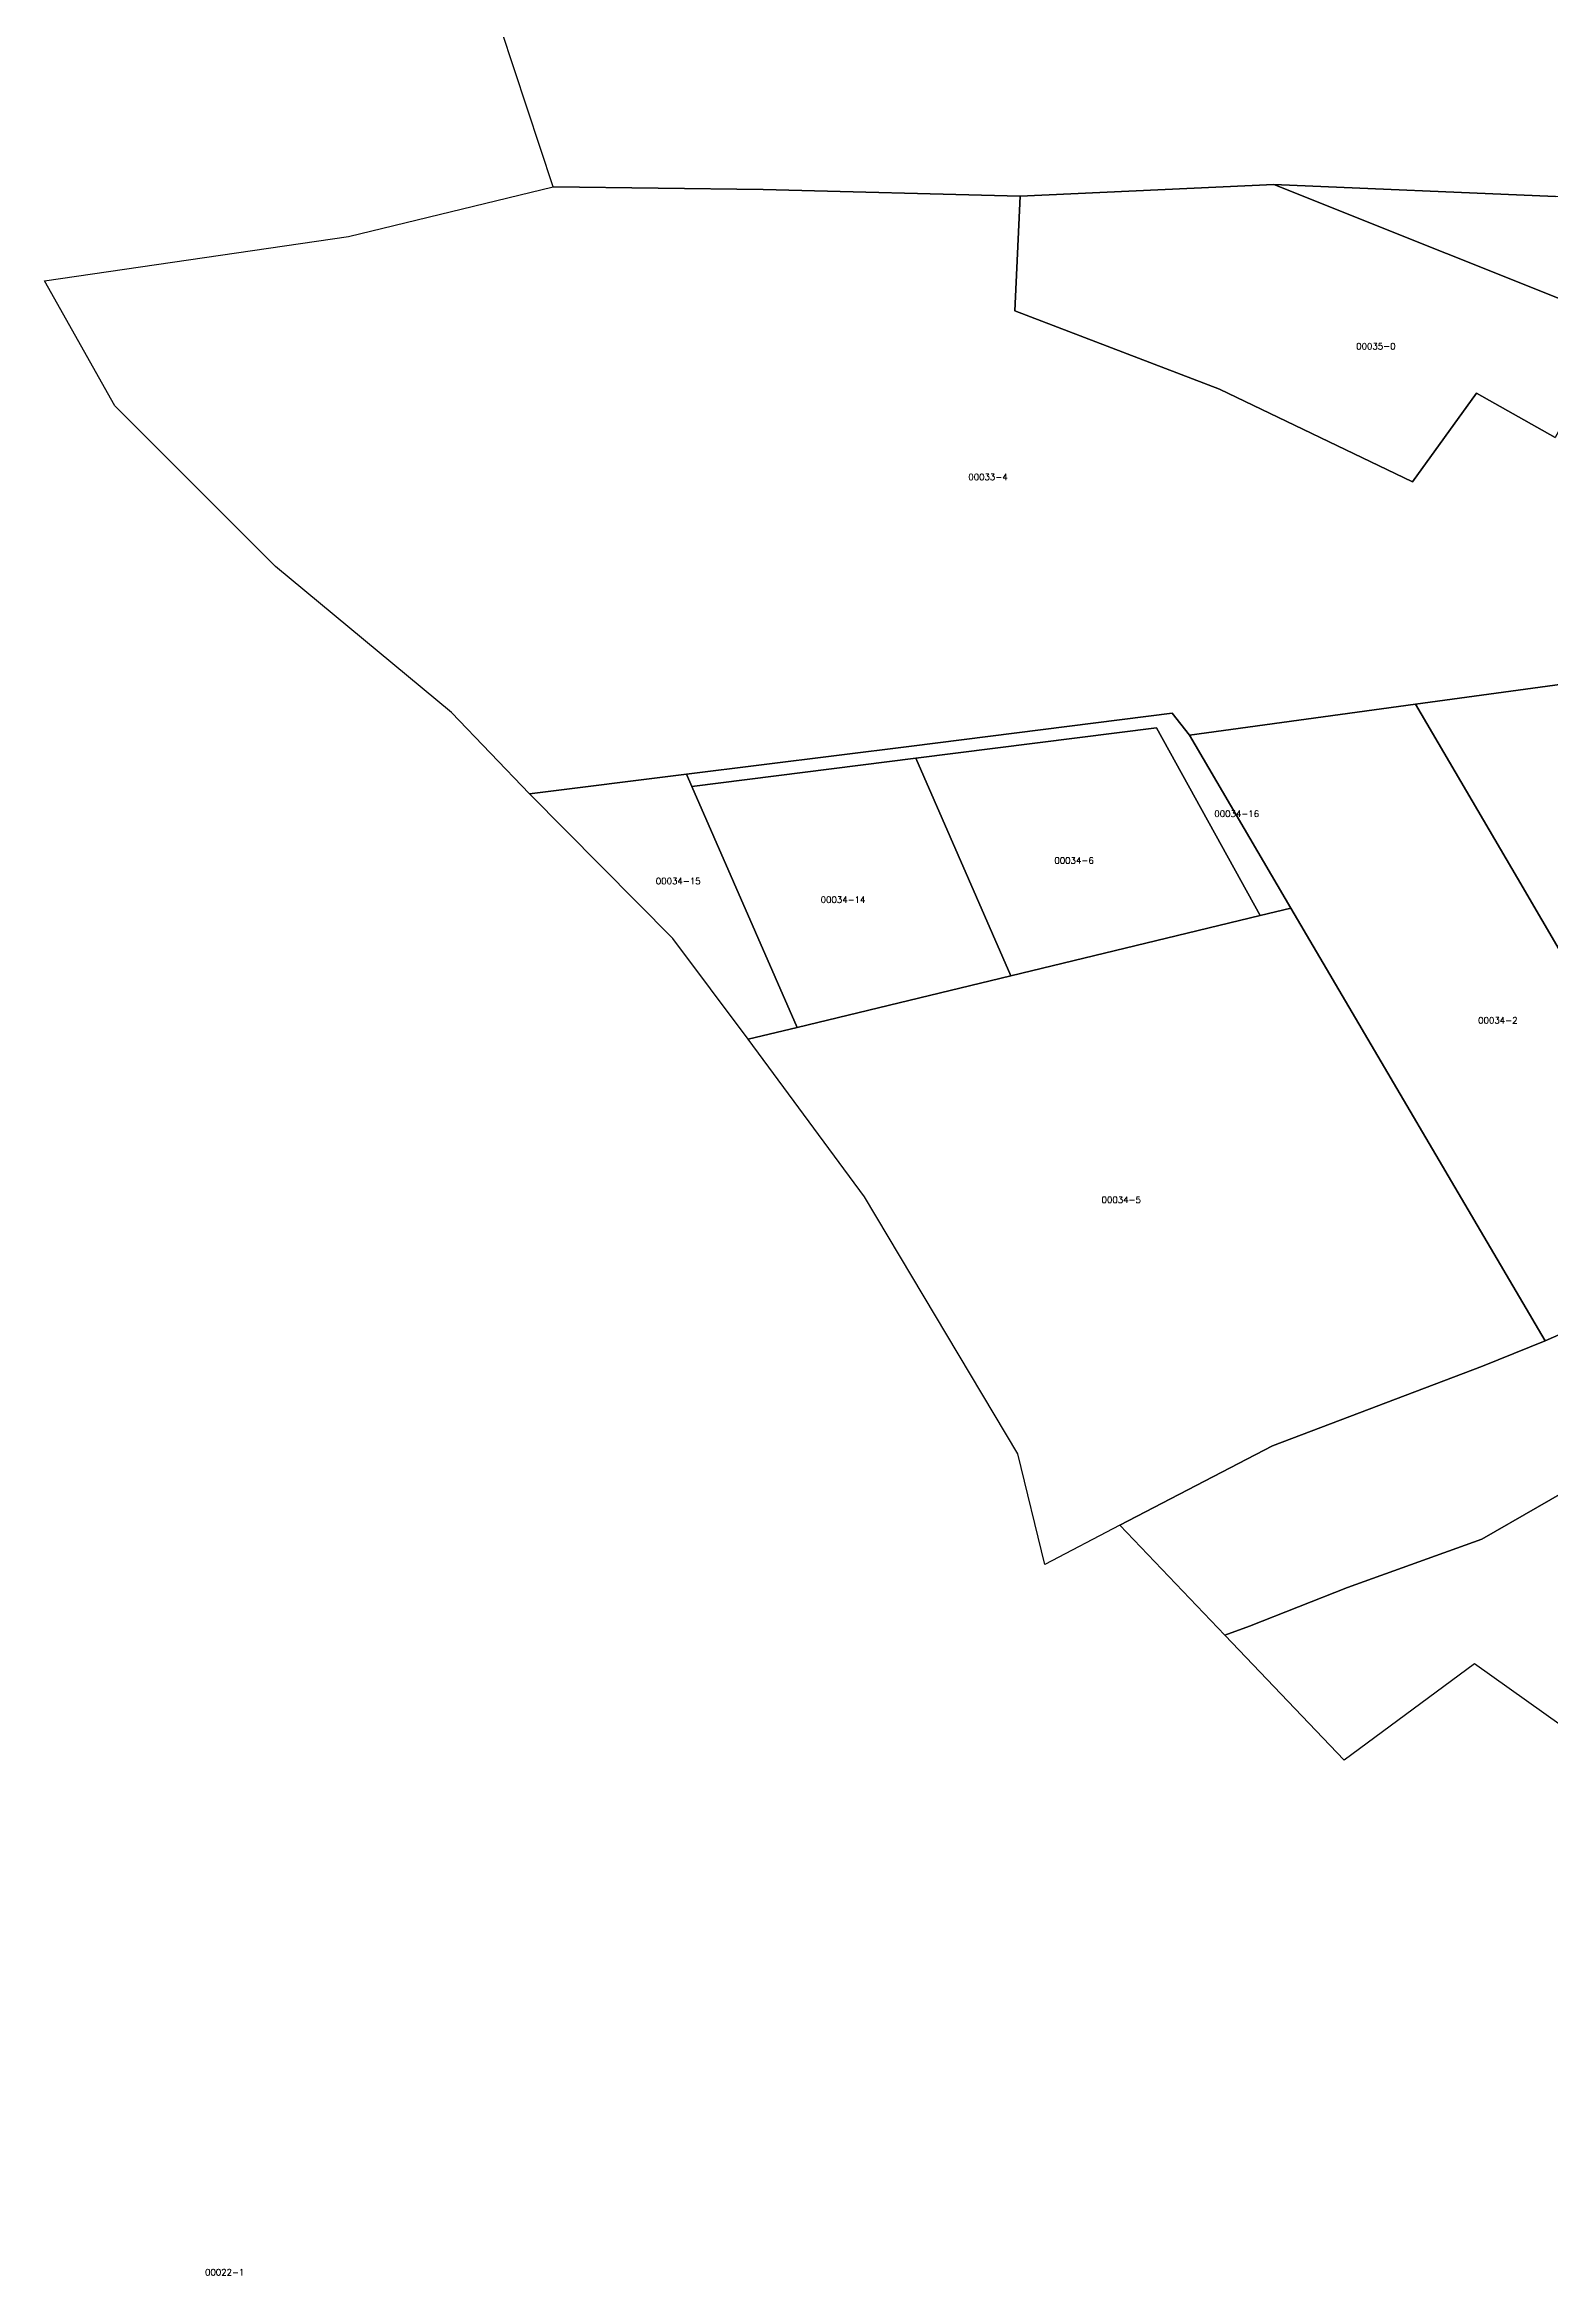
# Model space of a CAD drawing. Header units: metres. Extents: x 7423707 to 7427500, y 4706661 to 4708784.
# Drawn here: x 7424084.9 to 7424324, y 4708181.6 to 4708535.7 of the extents above; entities that cross this region are included whole.
import ezdxf

# ---------------------------------------------------------------- set-up
doc = ezdxf.new("R2010")
doc.units = ezdxf.units.M
doc.layers.add('Numrat_Parcelave', color=7, linetype='Continuous')
doc.layers.add('Parcelat_kadastrale2021', color=7, linetype='Continuous')
doc.styles.get("Standard").update_dxf_attribs({"font": 'simplex.shx'})

msp = doc.modelspace()

# ---------------------------------------------------------------- linework, layer by layer
at = {"layer": 'Parcelat_kadastrale2021'}
for points in [[(7424327.93, 4708550.04), (7424329.9, 4708511.42), (7424324.84, 4708511.63), (7424280.1, 4708513.52), (7424239.79, 4708511.71), (7424198.96, 4708512.75), (7424165.65, 4708513.19), (7424157.35, 4708538.16), (7424154.29, 4708553.24), (7424193.51, 4708565.65), (7424219.56, 4708568.49), (7424233.69, 4708569.48), (7424258.86, 4708571.25), (7424262.21, 4708571.49), (7424280.85, 4708573.69), (7424302.65, 4708576.26), (7424319.11, 4708577.47), (7424319.3, 4708575.03), (7424327.83, 4708575.19)], [(7424239.79, 4708511.71), (7424280.1, 4708513.52), (7424334.95, 4708491.65), (7424324.79, 4708473.4), (7424312.26, 4708480.42), (7424302.1, 4708466.32), (7424271.45, 4708481.03), (7424238.94, 4708493.48)], [(7424380.29, 4708361.38), (7424352.82, 4708345.16), (7424318.78, 4708403.43), (7424302.61, 4708431.02), (7424348.37, 4708437.28), (7424357.79, 4708414.49), (7424369.66, 4708385.75)], [(7424266.69, 4708426.11), (7424282.81, 4708398.67), (7424277.91, 4708397.49), (7424261.47, 4708427.28), (7424223.22, 4708422.47), (7424187.66, 4708418), (7424186.82, 4708419.91), (7424222.52, 4708424.4), (7424263.96, 4708429.61)], [(7424352.82, 4708345.16), (7424338.1, 4708336.53), (7424323.18, 4708329.97), (7424282.81, 4708398.67), (7424266.69, 4708426.11), (7424302.61, 4708431.02), (7424318.78, 4708403.43)], [(7424223.22, 4708422.47), (7424261.47, 4708427.28), (7424277.91, 4708397.49), (7424238.32, 4708387.92)], [(7424187.66, 4708418), (7424223.22, 4708422.47), (7424238.32, 4708387.92), (7424204.39, 4708379.73)], [(7424196.6, 4708377.88), (7424184.63, 4708393.86), (7424161.89, 4708416.81), (7424186.82, 4708419.91), (7424187.66, 4708418), (7424204.39, 4708379.73)], [(7424323.18, 4708329.97), (7424313.24, 4708325.96), (7424279.87, 4708313.31), (7424255.63, 4708300.74), (7424243.71, 4708294.48), (7424239.41, 4708312.02), (7424215.1, 4708352.85), (7424196.6, 4708377.88), (7424204.39, 4708379.73), (7424238.32, 4708387.92), (7424277.91, 4708397.49), (7424282.81, 4708398.67)], [(7424352.82, 4708345.16), (7424380.29, 4708361.38), (7424386.01, 4708365.38), (7424389.19, 4708360.71), (7424398.28, 4708347.35), (7424386.42, 4708340.42), (7424368.9, 4708330.34), (7424330.82, 4708308.66), (7424313.13, 4708298.5), (7424291.79, 4708290.81), (7424276.2, 4708284.69), (7424272.31, 4708283.26), (7424255.63, 4708300.74), (7424279.87, 4708313.31), (7424313.24, 4708325.96), (7424323.18, 4708329.97), (7424338.1, 4708336.53)], [(7424311.98, 4708278.72), (7424291.27, 4708263.41), (7424272.31, 4708283.26), (7424276.2, 4708284.69), (7424291.79, 4708290.81), (7424313.13, 4708298.5), (7424330.82, 4708308.66), (7424368.9, 4708330.34), (7424386.42, 4708340.42), (7424398.28, 4708347.35), (7424401.71, 4708349.69), (7424412.6, 4708334.67), (7424419.02, 4708325.42), (7424415.56, 4708323.36), (7424398.52, 4708312.62), (7424388.2, 4708306.11), (7424376.63, 4708299.03), (7424373.95, 4708297.39), (7424353.92, 4708285.16), (7424351.01, 4708283.38), (7424325.7, 4708268.9)]]:
    msp.add_lwpolyline(points, close=True, dxfattribs=at)
for points in [[(7424348.37, 4708437.28), (7424302.61, 4708431.02), (7424266.69, 4708426.11), (7424263.96, 4708429.61), (7424222.52, 4708424.4), (7424186.82, 4708419.91), (7424161.89, 4708416.81), (7424149.49, 4708429.7), (7424121.53, 4708452.9), (7424096.04, 4708478.41), (7424084.86, 4708498.26), (7424133.11, 4708505.31), (7424165.65, 4708513.19), (7424198.96, 4708512.75), (7424239.79, 4708511.71), (7424238.94, 4708493.48), (7424271.45, 4708481.03), (7424302.1, 4708466.32), (7424312.26, 4708480.42), (7424324.79, 4708473.4)], [(7424334.95, 4708491.65), (7424280.1, 4708513.52), (7424324.84, 4708511.63)]]:
    msp.add_lwpolyline(points, dxfattribs=at)

# ---------------------------------------------------------------- texts
at = {"layer": 'Numrat_Parcelave'}
for s, p in [('00035-0', (7424293.17, 4708487.37)), ('00033-4', (7424231.56, 4708466.6)), ('00034-16', (7424270.63, 4708413.14)), ('00034-6', (7424245.23, 4708405.73)), ('00034-15', (7424181.94, 4708402.46)), ('00034-14', (7424208.11, 4708399.5)), ('00034-2', (7424312.54, 4708380.36)), ('00034-5', (7424252.73, 4708351.86)), ('00022-1', (7424110.34, 4708181.62))]:
    msp.add_text(s, height=1, dxfattribs=at).set_placement(p)

doc.saveas('drawing.dxf')
